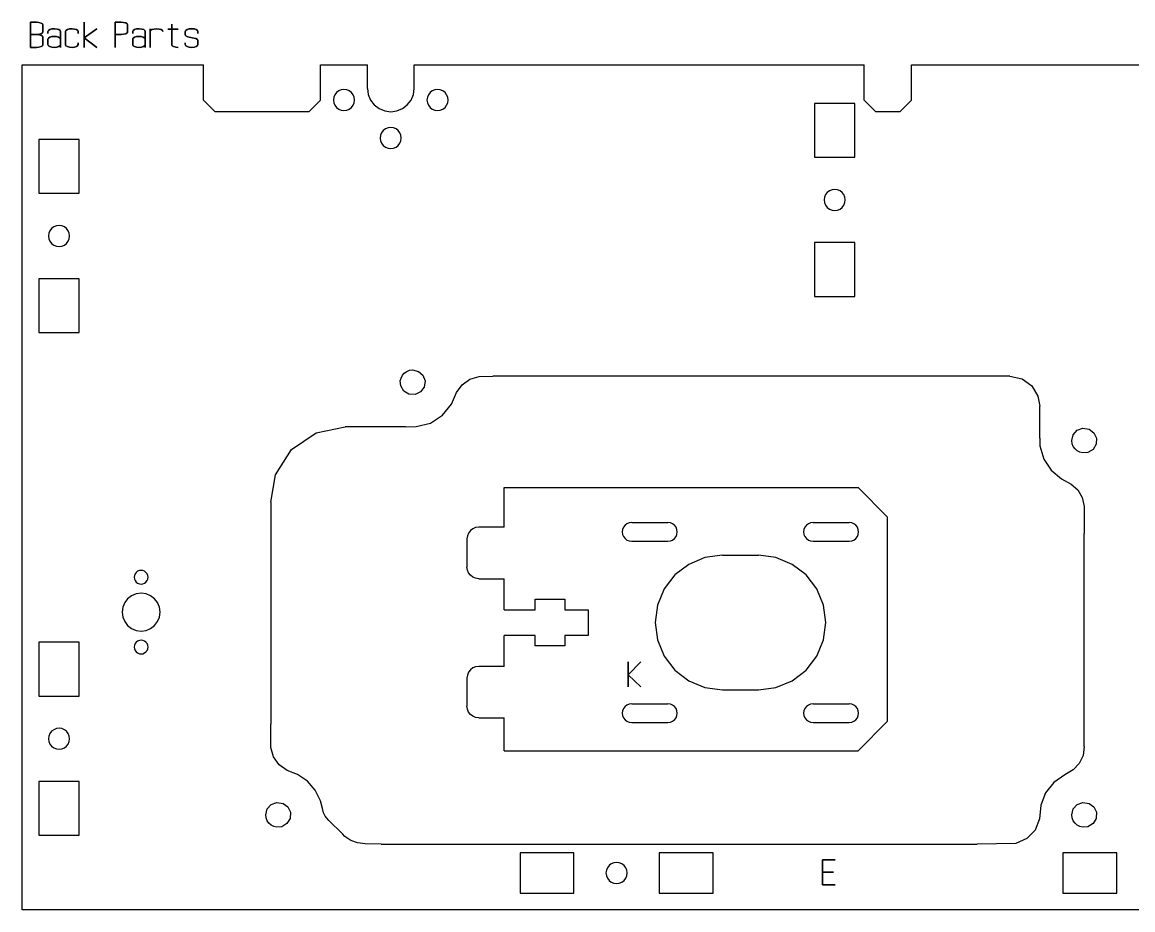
# Model space of a CAD drawing. Header units: inches. Extents: x -565 to 565, y -405 to 405.
# Drawn here: x -254.9 to -65.1, y -222.8 to -71 of the extents above; entities that cross this region are included whole.
import ezdxf

# ---------------------------------------------------------------- set-up
doc = ezdxf.new("R2010")
doc.units = ezdxf.units.IN
doc.header["$MEASUREMENT"] = 0
doc.layers.add('Engraver', color=1, linetype='Continuous')

msp = doc.modelspace()

# ---------------------------------------------------------------- linework, layer by layer
for p, q in [((-254.94, -222.77), (-254.94, -78.27)), ((-254.94, -78.27), (-223.94, -78.27)), ((-223.94, -84.27), (-223.94, -78.27)), ((-203.94, -78.27), (-195.94, -78.27)), ((-203.94, -84.27), (-203.94, -78.27)), ((-195.94, -82.27), (-195.94, -78.27)), ((-187.94, -78.27), (-111.04, -78.27)), ((-187.94, -82.27), (-187.94, -78.27)), ((-111.04, -84.27), (-111.04, -78.27)), ((-102.94, -84.27), (-102.94, -78.27)), ((-102.94, -78.27), (-25.94, -78.27)), ((-201.5, -83.37), (-201.68, -83.8)), ((-201.22, -83), (-201.5, -83.37)), ((-200.84, -82.71), (-201.22, -83)), ((-200.41, -82.53), (-200.84, -82.71)), ((-199.94, -82.47), (-200.41, -82.53)), ((-199.48, -82.53), (-199.94, -82.47)), ((-199.04, -82.71), (-199.48, -82.53)), ((-198.67, -83), (-199.04, -82.71)), ((-198.39, -83.37), (-198.67, -83)), ((-198.21, -83.8), (-198.39, -83.37)), ((-195.94, -82.27), (-195.81, -83.3)), ((-195.81, -83.3), (-195.41, -84.27)), ((-188.48, -84.27), (-188.08, -83.3)), ((-188.08, -83.3), (-187.94, -82.27)), ((-185.5, -83.37), (-185.68, -83.8)), ((-185.22, -83), (-185.5, -83.37)), ((-184.85, -82.71), (-185.22, -83)), ((-184.41, -82.53), (-184.85, -82.71)), ((-183.95, -82.47), (-184.41, -82.53)), ((-183.48, -82.53), (-183.95, -82.47)), ((-183.05, -82.71), (-183.48, -82.53)), ((-182.67, -83), (-183.05, -82.71)), ((-182.39, -83.37), (-182.67, -83)), ((-182.21, -83.8), (-182.39, -83.37)), ((-223.94, -84.27), (-221.94, -86.27)), ((-203.94, -84.27), (-205.94, -86.27)), ((-201.68, -83.8), (-201.74, -84.27)), ((-201.74, -84.27), (-201.68, -84.73)), ((-201.68, -84.73), (-201.5, -85.17)), ((-201.5, -85.17), (-201.22, -85.54)), ((-198.67, -85.54), (-198.39, -85.17)), ((-198.39, -85.17), (-198.21, -84.73)), ((-198.14, -84.27), (-198.21, -83.8)), ((-198.21, -84.73), (-198.14, -84.27)), ((-195.41, -84.27), (-194.77, -85.1)), ((-194.77, -85.1), (-193.94, -85.73)), ((-189.94, -85.73), (-189.12, -85.1)), ((-189.12, -85.1), (-188.48, -84.27)), ((-185.68, -83.8), (-185.75, -84.27)), ((-185.75, -84.27), (-185.68, -84.73)), ((-185.68, -84.73), (-185.5, -85.17)), ((-185.5, -85.17), (-185.22, -85.54)), ((-182.67, -85.54), (-182.39, -85.17)), ((-182.39, -85.17), (-182.21, -84.73)), ((-182.15, -84.27), (-182.21, -83.8)), ((-182.21, -84.73), (-182.15, -84.27)), ((-119.49, -84.85), (-119.49, -94.05)), ((-112.59, -84.85), (-119.49, -84.85)), ((-112.59, -94.05), (-112.59, -84.85)), ((-111.04, -84.27), (-109.04, -86.27)), ((-102.94, -84.27), (-104.94, -86.27)), ((-205.94, -86.27), (-221.94, -86.27)), ((-201.22, -85.54), (-200.84, -85.83)), ((-200.84, -85.83), (-200.41, -86.01)), ((-200.41, -86.01), (-199.94, -86.07)), ((-199.94, -86.07), (-199.48, -86.01)), ((-199.48, -86.01), (-199.04, -85.83)), ((-199.04, -85.83), (-198.67, -85.54)), ((-193.94, -85.73), (-192.98, -86.13)), ((-192.98, -86.13), (-191.94, -86.27)), ((-191.94, -86.27), (-190.91, -86.13)), ((-190.91, -86.13), (-189.94, -85.73)), ((-185.22, -85.54), (-184.85, -85.83)), ((-184.85, -85.83), (-184.41, -86.01)), ((-184.41, -86.01), (-183.95, -86.07)), ((-183.95, -86.07), (-183.48, -86.01)), ((-183.48, -86.01), (-183.05, -85.83)), ((-183.05, -85.83), (-182.67, -85.54)), ((-104.94, -86.27), (-109.04, -86.27)), ((-192.84, -89.21), (-193.22, -89.5)), ((-192.41, -89.03), (-192.84, -89.21)), ((-191.94, -88.97), (-192.41, -89.03)), ((-191.48, -89.03), (-191.94, -88.97)), ((-191.04, -89.21), (-191.48, -89.03)), ((-190.67, -89.5), (-191.04, -89.21)), ((-252.09, -91.02), (-252.09, -100.22)), ((-245.19, -91.02), (-252.09, -91.02)), ((-245.19, -100.22), (-245.19, -91.02)), ((-193.68, -90.3), (-193.74, -90.77)), ((-193.74, -90.77), (-193.68, -91.23)), ((-193.5, -89.87), (-193.68, -90.3)), ((-193.22, -89.5), (-193.5, -89.87)), ((-190.39, -89.87), (-190.67, -89.5)), ((-190.21, -90.3), (-190.39, -89.87)), ((-190.14, -90.77), (-190.21, -90.3)), ((-190.21, -91.23), (-190.14, -90.77)), ((-193.68, -91.23), (-193.5, -91.67)), ((-193.5, -91.67), (-193.22, -92.04)), ((-193.22, -92.04), (-192.84, -92.33)), ((-192.84, -92.33), (-192.41, -92.51)), ((-192.41, -92.51), (-191.94, -92.57)), ((-191.94, -92.57), (-191.48, -92.51)), ((-191.48, -92.51), (-191.04, -92.33)), ((-191.04, -92.33), (-190.67, -92.04)), ((-190.67, -92.04), (-190.39, -91.67)), ((-190.39, -91.67), (-190.21, -91.23)), ((-119.49, -94.05), (-112.59, -94.05)), ((-252.09, -100.22), (-245.19, -100.22)), ((-117.61, -100.45), (-117.79, -100.88)), ((-117.32, -100.07), (-117.61, -100.45)), ((-116.95, -99.79), (-117.32, -100.07)), ((-116.51, -99.61), (-116.95, -99.79)), ((-116.04, -99.55), (-116.51, -99.61)), ((-115.58, -99.61), (-116.04, -99.55)), ((-115.14, -99.79), (-115.58, -99.61)), ((-114.77, -100.07), (-115.14, -99.79)), ((-114.48, -100.45), (-114.77, -100.07)), ((-114.3, -100.88), (-114.48, -100.45)), ((-117.79, -100.88), (-117.85, -101.35)), ((-117.85, -101.35), (-117.79, -101.81)), ((-117.79, -101.81), (-117.61, -102.25)), ((-117.61, -102.25), (-117.32, -102.62)), ((-114.77, -102.62), (-114.48, -102.25)), ((-114.48, -102.25), (-114.3, -101.81)), ((-114.24, -101.35), (-114.3, -100.88)), ((-114.3, -101.81), (-114.24, -101.35)), ((-117.32, -102.62), (-116.95, -102.91)), ((-116.95, -102.91), (-116.51, -103.09)), ((-116.51, -103.09), (-116.04, -103.15)), ((-116.04, -103.15), (-115.58, -103.09)), ((-115.58, -103.09), (-115.14, -102.91)), ((-115.14, -102.91), (-114.77, -102.62)), ((-249.92, -106.24), (-250.21, -106.62)), ((-249.55, -105.96), (-249.92, -106.24)), ((-249.11, -105.78), (-249.55, -105.96)), ((-248.64, -105.72), (-249.11, -105.78)), ((-248.18, -105.78), (-248.64, -105.72)), ((-247.74, -105.96), (-248.18, -105.78)), ((-247.37, -106.24), (-247.74, -105.96)), ((-247.08, -106.62), (-247.37, -106.24)), ((-250.39, -107.05), (-250.45, -107.52)), ((-250.45, -107.52), (-250.39, -107.98)), ((-250.21, -106.62), (-250.39, -107.05)), ((-250.39, -107.98), (-250.21, -108.42)), ((-246.9, -107.05), (-247.08, -106.62)), ((-247.08, -108.42), (-246.9, -107.98)), ((-246.84, -107.52), (-246.9, -107.05)), ((-246.9, -107.98), (-246.84, -107.52)), ((-250.21, -108.42), (-249.92, -108.79)), ((-249.92, -108.79), (-249.55, -109.08)), ((-249.55, -109.08), (-249.11, -109.26)), ((-249.11, -109.26), (-248.64, -109.32)), ((-248.64, -109.32), (-248.18, -109.26)), ((-248.18, -109.26), (-247.74, -109.08)), ((-247.74, -109.08), (-247.37, -108.79)), ((-247.37, -108.79), (-247.08, -108.42)), ((-119.49, -108.65), (-119.49, -117.85)), ((-112.59, -108.65), (-119.49, -108.65)), ((-112.59, -117.85), (-112.59, -108.65)), ((-252.09, -114.82), (-252.09, -124.02)), ((-245.19, -114.82), (-252.09, -114.82)), ((-245.19, -124.02), (-245.19, -114.82)), ((-119.49, -117.85), (-112.59, -117.85)), ((-252.09, -124.02), (-245.19, -124.02)), ((-189.96, -131.35), (-189.63, -130.96)), ((-189.63, -130.96), (-189.21, -130.67)), ((-189.21, -130.67), (-188.73, -130.48)), ((-188.73, -130.48), (-188.2, -130.41)), ((-188.2, -130.41), (-187.19, -130.67)), ((-187.19, -130.67), (-186.44, -131.35)), ((-190.31, -132.32), (-190.19, -131.81)), ((-190.23, -133.17), (-190.31, -132.32)), ((-190.19, -131.81), (-189.96, -131.35)), ((-186.44, -131.35), (-186.08, -132.32)), ((-186.08, -132.32), (-186.24, -133.36)), ((-179.73, -132.95), (-178.41, -132.02)), ((-178.41, -132.02), (-176.82, -131.56)), ((-176.82, -131.56), (-174.48, -131.52)), ((-86.09, -131.52), (-174.48, -131.52)), ((-86.09, -131.52), (-84.03, -131.96)), ((-84.03, -131.96), (-82.37, -133.15)), ((-189.7, -134.04), (-190.23, -133.17)), ((-188.83, -134.57), (-189.7, -134.04)), ((-187.77, -134.62), (-188.83, -134.57)), ((-186.85, -134.18), (-187.77, -134.62)), ((-186.24, -133.36), (-186.85, -134.18)), ((-181.56, -136.26), (-180.7, -134.29)), ((-180.7, -134.29), (-179.73, -132.95)), ((-82.37, -133.15), (-81.3, -134.9)), ((-183.08, -138.17), (-181.56, -136.26)), ((-81.3, -134.9), (-81.01, -136.64)), ((-81.01, -142.1), (-81.01, -136.64)), ((-185.14, -139.51), (-183.08, -138.17)), ((-204.7, -141.16), (-199.76, -140.16)), ((-189.4, -140.16), (-199.76, -140.16)), ((-189.4, -140.16), (-187.58, -140.13)), ((-187.58, -140.13), (-185.14, -139.51)), ((-74.58, -140.76), (-73.61, -140.4)), ((-73.61, -140.4), (-72.56, -140.56)), ((-208.91, -144.06), (-204.7, -141.16)), ((-81.01, -142.1), (-80.96, -143.44)), ((-75.52, -142.52), (-75.26, -141.51)), ((-75.26, -141.51), (-74.58, -140.76)), ((-72.56, -140.56), (-71.75, -141.17)), ((-71.75, -141.17), (-71.31, -142.09)), ((-71.31, -142.09), (-71.36, -143.15)), ((-211.65, -148.38), (-208.91, -144.06)), ((-80.96, -143.44), (-80.32, -145.68)), ((-75.45, -143.05), (-75.52, -142.52)), ((-75.26, -143.53), (-75.45, -143.05)), ((-74.96, -143.95), (-75.26, -143.53)), ((-74.58, -144.28), (-74.96, -143.95)), ((-74.12, -144.51), (-74.58, -144.28)), ((-71.89, -144.02), (-72.76, -144.55)), ((-71.36, -143.15), (-71.89, -144.02)), ((-80.32, -145.68), (-79.06, -147.59)), ((-73.61, -144.63), (-74.12, -144.51)), ((-72.76, -144.55), (-73.61, -144.63)), ((-79.06, -147.59), (-77.31, -149.05)), ((-212.46, -153.03), (-211.65, -148.38)), ((-77.31, -149.05), (-75.63, -149.94)), ((-75.63, -149.94), (-74.5, -150.96)), ((-172.56, -150.56), (-112.06, -150.56)), ((-172.56, -157.34), (-172.56, -150.56)), ((-107.06, -155.56), (-112.06, -150.56)), ((-74.5, -150.96), (-73.74, -152.26)), ((-212.46, -153.03), (-212.46, -191.03)), ((-73.74, -152.26), (-73.4, -153.77)), ((-73.4, -153.77), (-73.39, -158.39)), ((-107.06, -155.56), (-107.06, -190.56)), ((-177.43, -157.4), (-177.91, -157.6)), ((-176.91, -157.34), (-177.43, -157.4)), ((-172.56, -157.34), (-176.91, -157.34)), ((-152.15, -157.34), (-152.31, -157.72)), ((-151.89, -157), (-152.15, -157.34)), ((-151.56, -156.75), (-151.89, -157)), ((-151.18, -156.59), (-151.56, -156.75)), ((-150.76, -156.54), (-151.18, -156.59)), ((-150.76, -156.54), (-144.56, -156.54)), ((-144.15, -156.59), (-144.56, -156.54)), ((-143.76, -156.75), (-144.15, -156.59)), ((-143.43, -157), (-143.76, -156.75)), ((-143.18, -157.34), (-143.43, -157)), ((-143.02, -157.72), (-143.18, -157.34)), ((-121.15, -157.34), (-121.31, -157.72)), ((-120.89, -157), (-121.15, -157.34)), ((-120.56, -156.75), (-120.89, -157)), ((-120.18, -156.59), (-120.56, -156.75)), ((-119.76, -156.54), (-120.18, -156.59)), ((-119.76, -156.54), (-113.56, -156.54)), ((-113.15, -156.59), (-113.56, -156.54)), ((-112.76, -156.75), (-113.15, -156.59)), ((-112.43, -157), (-112.76, -156.75)), ((-112.18, -157.34), (-112.43, -157)), ((-112.02, -157.72), (-112.18, -157.34)), ((-178.84, -158.82), (-178.91, -159.34)), ((-178.91, -159.34), (-178.91, -164.14)), ((-178.65, -158.34), (-178.84, -158.82)), ((-178.33, -157.92), (-178.65, -158.34)), ((-177.91, -157.6), (-178.33, -157.92)), ((-152.31, -157.72), (-152.36, -158.14)), ((-152.36, -158.14), (-152.31, -158.55)), ((-152.31, -158.55), (-152.15, -158.94)), ((-152.15, -158.94), (-151.89, -159.27)), ((-151.89, -159.27), (-151.56, -159.52)), ((-143.76, -159.52), (-143.43, -159.27)), ((-143.43, -159.27), (-143.18, -158.94)), ((-143.18, -158.94), (-143.02, -158.55)), ((-142.96, -158.14), (-143.02, -157.72)), ((-143.02, -158.55), (-142.96, -158.14)), ((-121.31, -157.72), (-121.36, -158.14)), ((-121.36, -158.14), (-121.31, -158.55)), ((-121.31, -158.55), (-121.15, -158.94)), ((-121.15, -158.94), (-120.89, -159.27)), ((-120.89, -159.27), (-120.56, -159.52)), ((-112.76, -159.52), (-112.43, -159.27)), ((-112.43, -159.27), (-112.18, -158.94)), ((-112.18, -158.94), (-112.02, -158.55)), ((-111.96, -158.14), (-112.02, -157.72)), ((-112.02, -158.55), (-111.96, -158.14)), ((-73.39, -194.86), (-73.39, -158.39)), ((-151.56, -159.52), (-151.18, -159.68)), ((-151.18, -159.68), (-150.76, -159.74)), ((-150.76, -159.74), (-144.56, -159.74)), ((-144.56, -159.74), (-144.15, -159.68)), ((-144.15, -159.68), (-143.76, -159.52)), ((-120.56, -159.52), (-120.18, -159.68)), ((-120.18, -159.68), (-119.76, -159.74)), ((-119.76, -159.74), (-113.56, -159.74)), ((-113.56, -159.74), (-113.15, -159.68)), ((-113.15, -159.68), (-112.76, -159.52)), ((-138.24, -162.53), (-141.01, -163.68)), ((-135.26, -162.14), (-138.24, -162.53)), ((-135.26, -162.14), (-129.06, -162.14)), ((-126.09, -162.53), (-129.06, -162.14)), ((-123.31, -163.68), (-126.09, -162.53)), ((-235.45, -165.06), (-235.64, -165.3)), ((-235.21, -164.87), (-235.45, -165.06)), ((-234.92, -164.75), (-235.21, -164.87)), ((-234.62, -164.71), (-234.92, -164.75)), ((-234.31, -164.75), (-234.62, -164.71)), ((-234.03, -164.87), (-234.31, -164.75)), ((-233.79, -165.06), (-234.03, -164.87)), ((-233.6, -165.3), (-233.79, -165.06)), ((-178.84, -164.65), (-178.91, -164.14)), ((-178.65, -165.14), (-178.84, -164.65)), ((-178.33, -165.55), (-178.65, -165.14)), ((-141.01, -163.68), (-143.39, -165.5)), ((-120.93, -165.5), (-123.31, -163.68)), ((-235.75, -165.58), (-235.79, -165.89)), ((-235.79, -165.89), (-235.75, -166.19)), ((-235.64, -165.3), (-235.75, -165.58)), ((-235.75, -166.19), (-235.64, -166.47)), ((-235.64, -166.47), (-235.45, -166.72)), ((-235.45, -166.72), (-235.21, -166.9)), ((-235.21, -166.9), (-234.92, -167.02)), ((-234.92, -167.02), (-234.62, -167.06)), ((-234.62, -167.06), (-234.31, -167.02)), ((-234.31, -167.02), (-234.03, -166.9)), ((-234.03, -166.9), (-233.79, -166.72)), ((-233.79, -166.72), (-233.6, -166.47)), ((-233.48, -165.58), (-233.6, -165.3)), ((-233.6, -166.47), (-233.48, -166.19)), ((-233.44, -165.89), (-233.48, -165.58)), ((-233.48, -166.19), (-233.44, -165.89)), ((-177.91, -165.87), (-178.33, -165.55)), ((-177.43, -166.07), (-177.91, -165.87)), ((-176.91, -166.14), (-177.43, -166.07)), ((-176.91, -166.14), (-172.56, -166.14)), ((-172.56, -171.44), (-172.56, -166.14)), ((-143.39, -165.5), (-145.22, -167.89)), ((-119.1, -167.89), (-120.93, -165.5)), ((-235.46, -168.72), (-236.24, -169.04)), ((-234.62, -168.61), (-235.46, -168.72)), ((-233.78, -168.72), (-234.62, -168.61)), ((-232.99, -169.04), (-233.78, -168.72)), ((-145.22, -167.89), (-146.37, -170.66)), ((-117.95, -170.66), (-119.1, -167.89)), ((-237.43, -170.23), (-237.76, -171.01)), ((-236.92, -169.56), (-237.43, -170.23)), ((-236.24, -169.04), (-236.92, -169.56)), ((-232.32, -169.56), (-232.99, -169.04)), ((-231.8, -170.23), (-232.32, -169.56)), ((-231.48, -171.01), (-231.8, -170.23)), ((-167.26, -169.64), (-162.16, -169.64)), ((-167.26, -171.44), (-167.26, -169.64)), ((-162.16, -169.64), (-162.16, -171.44)), ((-146.37, -170.66), (-146.76, -173.64)), ((-117.56, -173.64), (-117.95, -170.66)), ((-237.76, -171.01), (-237.87, -171.86)), ((-237.87, -171.86), (-237.76, -172.7)), ((-237.76, -172.7), (-237.43, -173.48)), ((-231.8, -173.48), (-231.48, -172.7)), ((-231.37, -171.86), (-231.48, -171.01)), ((-231.48, -172.7), (-231.37, -171.86)), ((-172.56, -171.44), (-167.26, -171.44)), ((-162.16, -171.44), (-158.21, -171.44)), ((-158.21, -171.44), (-158.21, -175.84)), ((-237.43, -173.48), (-236.92, -174.15)), ((-236.92, -174.15), (-236.24, -174.67)), ((-232.99, -174.67), (-232.32, -174.15)), ((-232.32, -174.15), (-231.8, -173.48)), ((-146.76, -173.64), (-146.37, -176.61)), ((-117.95, -176.61), (-117.56, -173.64)), ((-236.24, -174.67), (-235.46, -174.99)), ((-235.46, -174.99), (-234.62, -175.11)), ((-234.62, -175.11), (-233.78, -174.99)), ((-233.78, -174.99), (-232.99, -174.67)), ((-167.26, -175.84), (-172.56, -175.84)), ((-172.56, -181.14), (-172.56, -175.84)), ((-167.26, -177.64), (-167.26, -175.84)), ((-158.21, -175.84), (-162.16, -175.84)), ((-162.16, -175.84), (-162.16, -177.64)), ((-252.09, -177.02), (-252.09, -186.22)), ((-245.19, -177.02), (-252.09, -177.02)), ((-245.19, -186.22), (-245.19, -177.02)), ((-235.75, -177.52), (-235.79, -177.82)), ((-235.79, -177.82), (-235.75, -178.13)), ((-235.64, -177.24), (-235.75, -177.52)), ((-235.75, -178.13), (-235.64, -178.41)), ((-235.45, -176.99), (-235.64, -177.24)), ((-235.64, -178.41), (-235.45, -178.65)), ((-235.21, -176.81), (-235.45, -176.99)), ((-234.92, -176.69), (-235.21, -176.81)), ((-234.62, -176.65), (-234.92, -176.69)), ((-234.31, -176.69), (-234.62, -176.65)), ((-234.03, -176.81), (-234.31, -176.69)), ((-233.79, -176.99), (-234.03, -176.81)), ((-233.6, -177.24), (-233.79, -176.99)), ((-233.79, -178.65), (-233.6, -178.41)), ((-233.48, -177.52), (-233.6, -177.24)), ((-233.6, -178.41), (-233.48, -178.13)), ((-233.44, -177.82), (-233.48, -177.52)), ((-233.48, -178.13), (-233.44, -177.82)), ((-162.16, -177.64), (-167.26, -177.64)), ((-146.37, -176.61), (-145.22, -179.39)), ((-119.1, -179.39), (-117.95, -176.61)), ((-235.45, -178.65), (-235.21, -178.84)), ((-235.21, -178.84), (-234.92, -178.96)), ((-234.92, -178.96), (-234.62, -179)), ((-234.62, -179), (-234.31, -178.96)), ((-234.31, -178.96), (-234.03, -178.84)), ((-234.03, -178.84), (-233.79, -178.65)), ((-145.22, -179.39), (-143.39, -181.77)), ((-120.93, -181.77), (-119.1, -179.39)), ((-178.65, -182.14), (-178.84, -182.62)), ((-178.33, -181.72), (-178.65, -182.14)), ((-177.91, -181.4), (-178.33, -181.72)), ((-177.43, -181.2), (-177.91, -181.4)), ((-176.91, -181.14), (-177.43, -181.2)), ((-172.56, -181.14), (-176.91, -181.14)), ((-143.39, -181.77), (-141.01, -183.59)), ((-123.31, -183.59), (-120.93, -181.77)), ((-178.84, -182.62), (-178.91, -183.14)), ((-178.91, -183.14), (-178.91, -187.94)), ((-141.01, -183.59), (-138.24, -184.74)), ((-126.09, -184.74), (-123.31, -183.59)), ((-138.24, -184.74), (-135.26, -185.14)), ((-135.26, -185.14), (-129.06, -185.14)), ((-129.06, -185.14), (-126.09, -184.74)), ((-252.09, -186.22), (-245.19, -186.22)), ((-178.84, -188.45), (-178.91, -187.94)), ((-151.56, -187.75), (-151.89, -188)), ((-151.18, -187.59), (-151.56, -187.75)), ((-150.76, -187.54), (-151.18, -187.59)), ((-150.76, -187.54), (-144.56, -187.54)), ((-144.15, -187.59), (-144.56, -187.54)), ((-143.76, -187.75), (-144.15, -187.59)), ((-143.43, -188), (-143.76, -187.75)), ((-120.56, -187.75), (-120.89, -188)), ((-120.18, -187.59), (-120.56, -187.75)), ((-119.76, -187.54), (-120.18, -187.59)), ((-119.76, -187.54), (-113.56, -187.54)), ((-113.15, -187.59), (-113.56, -187.54)), ((-112.76, -187.75), (-113.15, -187.59)), ((-112.43, -188), (-112.76, -187.75)), ((-178.65, -188.94), (-178.84, -188.45)), ((-178.33, -189.35), (-178.65, -188.94)), ((-177.91, -189.67), (-178.33, -189.35)), ((-177.43, -189.87), (-177.91, -189.67)), ((-152.31, -188.72), (-152.36, -189.14)), ((-152.36, -189.14), (-152.31, -189.55)), ((-152.15, -188.34), (-152.31, -188.72)), ((-152.31, -189.55), (-152.15, -189.94)), ((-151.89, -188), (-152.15, -188.34)), ((-143.18, -188.34), (-143.43, -188)), ((-143.02, -188.72), (-143.18, -188.34)), ((-143.18, -189.94), (-143.02, -189.55)), ((-142.96, -189.14), (-143.02, -188.72)), ((-143.02, -189.55), (-142.96, -189.14)), ((-121.31, -188.72), (-121.36, -189.14)), ((-121.36, -189.14), (-121.31, -189.55)), ((-121.15, -188.34), (-121.31, -188.72)), ((-121.31, -189.55), (-121.15, -189.94)), ((-120.89, -188), (-121.15, -188.34)), ((-112.18, -188.34), (-112.43, -188)), ((-112.02, -188.72), (-112.18, -188.34)), ((-112.18, -189.94), (-112.02, -189.55)), ((-111.96, -189.14), (-112.02, -188.72)), ((-112.02, -189.55), (-111.96, -189.14)), ((-248.64, -191.72), (-249.11, -191.78)), ((-248.18, -191.78), (-248.64, -191.72)), ((-212.43, -194.99), (-212.46, -191.03)), ((-176.91, -189.94), (-177.43, -189.87)), ((-176.91, -189.94), (-172.56, -189.94)), ((-172.56, -195.56), (-172.56, -189.94)), ((-152.15, -189.94), (-151.89, -190.27)), ((-151.89, -190.27), (-151.56, -190.52)), ((-151.56, -190.52), (-151.18, -190.68)), ((-151.18, -190.68), (-150.76, -190.74)), ((-150.76, -190.74), (-144.56, -190.74)), ((-144.56, -190.74), (-144.15, -190.68)), ((-144.15, -190.68), (-143.76, -190.52)), ((-143.76, -190.52), (-143.43, -190.27)), ((-143.43, -190.27), (-143.18, -189.94)), ((-121.15, -189.94), (-120.89, -190.27)), ((-120.89, -190.27), (-120.56, -190.52)), ((-120.56, -190.52), (-120.18, -190.68)), ((-120.18, -190.68), (-119.76, -190.74)), ((-119.76, -190.74), (-113.56, -190.74)), ((-113.56, -190.74), (-113.15, -190.68)), ((-113.15, -190.68), (-112.76, -190.52)), ((-112.76, -190.52), (-112.43, -190.27)), ((-112.43, -190.27), (-112.18, -189.94)), ((-112.06, -195.56), (-107.06, -190.56)), ((-250.39, -193.05), (-250.45, -193.52)), ((-250.45, -193.52), (-250.39, -193.98)), ((-250.21, -192.62), (-250.39, -193.05)), ((-249.92, -192.24), (-250.21, -192.62)), ((-249.55, -191.96), (-249.92, -192.24)), ((-249.11, -191.78), (-249.55, -191.96)), ((-247.74, -191.96), (-248.18, -191.78)), ((-247.37, -192.24), (-247.74, -191.96)), ((-247.08, -192.62), (-247.37, -192.24)), ((-246.9, -193.05), (-247.08, -192.62)), ((-246.84, -193.52), (-246.9, -193.05)), ((-246.9, -193.98), (-246.84, -193.52)), ((-250.39, -193.98), (-250.21, -194.42)), ((-250.21, -194.42), (-249.92, -194.79)), ((-249.92, -194.79), (-249.55, -195.08)), ((-249.55, -195.08), (-249.11, -195.26)), ((-249.11, -195.26), (-248.64, -195.32)), ((-248.64, -195.32), (-248.18, -195.26)), ((-248.18, -195.26), (-247.74, -195.08)), ((-247.74, -195.08), (-247.37, -194.79)), ((-247.37, -194.79), (-247.08, -194.42)), ((-247.08, -194.42), (-246.9, -193.98)), ((-211.98, -196.61), (-212.43, -194.99)), ((-73.39, -194.86), (-73.6, -196.36)), ((-211.04, -197.96), (-211.98, -196.61)), ((-172.56, -195.56), (-112.06, -195.56)), ((-73.6, -196.36), (-74.24, -197.73)), ((-209.68, -198.94), (-211.04, -197.96)), ((-207.91, -199.65), (-209.68, -198.94)), ((-75.27, -198.84), (-76.73, -199.67)), ((-74.24, -197.73), (-75.27, -198.84)), ((-245.19, -200.82), (-252.09, -200.82)), ((-252.09, -200.82), (-252.09, -210.02)), ((-245.19, -210.02), (-245.19, -200.82)), ((-206.2, -200.77), (-207.91, -199.65)), ((-204.86, -202.29), (-206.2, -200.77)), ((-78.6, -200.97), (-80, -202.74)), ((-76.73, -199.67), (-78.6, -200.97)), ((-203.96, -204.13), (-204.86, -202.29)), ((-80, -202.74), (-80.83, -204.89)), ((-213.06, -205.51), (-212.38, -204.76)), ((-212.38, -204.76), (-211.41, -204.4)), ((-211.41, -204.4), (-210.36, -204.56)), ((-210.36, -204.56), (-209.55, -205.17)), ((-203.62, -205.45), (-203.96, -204.13)), ((-80.83, -204.89), (-81.07, -207.19)), ((-75.26, -205.51), (-74.58, -204.76)), ((-74.58, -204.76), (-73.61, -204.4)), ((-73.61, -204.4), (-72.56, -204.56)), ((-72.56, -204.56), (-71.75, -205.17)), ((-213.32, -206.52), (-213.06, -205.51)), ((-213.25, -207.05), (-213.32, -206.52)), ((-209.55, -205.17), (-209.11, -206.09)), ((-209.11, -206.09), (-209.16, -207.15)), ((-203.45, -206.18), (-203.62, -205.45)), ((-203.16, -206.78), (-203.45, -206.18)), ((-202.52, -207.52), (-203.16, -206.78)), ((-75.52, -206.52), (-75.26, -205.51)), ((-75.45, -207.05), (-75.52, -206.52)), ((-71.75, -205.17), (-71.31, -206.09)), ((-71.31, -206.09), (-71.36, -207.15)), ((-213.06, -207.53), (-213.25, -207.05)), ((-212.76, -207.95), (-213.06, -207.53)), ((-212.38, -208.28), (-212.76, -207.95)), ((-211.92, -208.51), (-212.38, -208.28)), ((-211.41, -208.63), (-211.92, -208.51)), ((-210.56, -208.55), (-211.41, -208.63)), ((-209.69, -208.02), (-210.56, -208.55)), ((-209.16, -207.15), (-209.69, -208.02)), ((-202.52, -207.52), (-200.22, -209.8)), ((-81.07, -207.19), (-81.78, -209.13)), ((-75.26, -207.53), (-75.45, -207.05)), ((-74.96, -207.95), (-75.26, -207.53)), ((-74.58, -208.28), (-74.96, -207.95)), ((-74.12, -208.51), (-74.58, -208.28)), ((-73.61, -208.63), (-74.12, -208.51)), ((-72.76, -208.55), (-73.61, -208.63)), ((-71.89, -208.02), (-72.76, -208.55)), ((-71.36, -207.15), (-71.89, -208.02)), ((-252.09, -210.02), (-245.19, -210.02)), ((-199.77, -210.24), (-200.22, -209.8)), ((-198.78, -210.92), (-199.77, -210.24)), ((-83.18, -210.6), (-85.07, -211.42)), ((-81.78, -209.13), (-83.18, -210.6)), ((-197.62, -211.31), (-198.78, -210.92)), ((-196.32, -211.49), (-197.62, -211.31)), ((-193.57, -211.52), (-196.32, -211.49)), ((-193.57, -211.52), (-91.72, -211.52)), ((-85.07, -211.42), (-91.72, -211.52)), ((-169.84, -213.02), (-169.84, -219.92)), ((-160.64, -213.02), (-169.84, -213.02)), ((-160.64, -219.92), (-160.64, -213.02)), ((-146.04, -213.02), (-146.04, -219.92)), ((-136.84, -213.02), (-146.04, -213.02)), ((-136.84, -219.92), (-136.84, -213.02)), ((-77.04, -213.02), (-77.04, -219.92)), ((-67.84, -213.02), (-77.04, -213.02)), ((-67.84, -219.92), (-67.84, -213.02)), ((-155.09, -216), (-155.15, -216.47)), ((-154.91, -215.57), (-155.09, -216)), ((-154.62, -215.19), (-154.91, -215.57)), ((-154.25, -214.91), (-154.62, -215.19)), ((-153.81, -214.73), (-154.25, -214.91)), ((-153.34, -214.67), (-153.81, -214.73)), ((-152.88, -214.73), (-153.34, -214.67)), ((-152.44, -214.91), (-152.88, -214.73)), ((-152.07, -215.19), (-152.44, -214.91)), ((-151.78, -215.57), (-152.07, -215.19)), ((-151.6, -216), (-151.78, -215.57)), ((-151.54, -216.47), (-151.6, -216)), ((-155.15, -216.47), (-155.09, -216.93)), ((-155.09, -216.93), (-154.91, -217.37)), ((-154.91, -217.37), (-154.62, -217.74)), ((-154.62, -217.74), (-154.25, -218.03)), ((-154.25, -218.03), (-153.81, -218.21)), ((-153.81, -218.21), (-153.34, -218.27)), ((-153.34, -218.27), (-152.88, -218.21)), ((-152.88, -218.21), (-152.44, -218.03)), ((-152.44, -218.03), (-152.07, -217.74)), ((-152.07, -217.74), (-151.78, -217.37)), ((-151.78, -217.37), (-151.6, -216.93)), ((-151.6, -216.93), (-151.54, -216.47)), ((-169.84, -219.92), (-160.64, -219.92)), ((-146.04, -219.92), (-136.84, -219.92)), ((-77.04, -219.92), (-67.84, -219.92)), ((41.06, -222.77), (-254.94, -222.77))]:
    msp.add_line(p, q)
at = {"layer": 'Engraver'}
for p, q in [((-253.54, -70.95), (-253.54, -75.26)), ((-252.53, -70.95), (-253.54, -70.95)), ((-253.54, -73.06), (-253.54, -70.95)), ((-253.54, -70.95), (-252.53, -70.95)), ((-252.1, -70.99), (-252.53, -70.95)), ((-252.53, -70.95), (-252.1, -70.99)), ((-251.73, -71.1), (-252.1, -70.99)), ((-252.1, -70.99), (-251.73, -71.1)), ((-251.48, -71.25), (-251.73, -71.1)), ((-251.73, -71.1), (-251.48, -71.25)), ((-251.42, -71.34), (-251.48, -71.25)), ((-251.48, -71.25), (-251.42, -71.34)), ((-251.4, -71.43), (-251.42, -71.34)), ((-251.42, -71.34), (-251.4, -71.43)), ((-251.4, -72.6), (-251.4, -71.43)), ((-251.4, -71.43), (-251.4, -72.6)), ((-249.86, -72.11), (-250.22, -72.22)), ((-250.22, -72.22), (-249.86, -72.11)), ((-249.42, -72.08), (-249.86, -72.11)), ((-249.86, -72.11), (-249.42, -72.08)), ((-248.99, -72.12), (-249.42, -72.08)), ((-249.42, -72.08), (-248.99, -72.12)), ((-248.66, -72.23), (-248.99, -72.12)), ((-248.99, -72.12), (-248.66, -72.23)), ((-247.23, -72.22), (-246.87, -72.11)), ((-246.87, -72.11), (-247.23, -72.22)), ((-246.87, -72.11), (-246.43, -72.08)), ((-246.43, -72.08), (-246.87, -72.11)), ((-246.43, -72.08), (-246, -72.12)), ((-246, -72.12), (-246.43, -72.08)), ((-246, -72.12), (-245.67, -72.23)), ((-245.67, -72.23), (-246, -72.12)), ((-244.35, -75.26), (-244.35, -70.97)), ((-244.35, -70.97), (-244.35, -73.65)), ((-244.35, -73.65), (-242.19, -72.08)), ((-242.19, -72.08), (-244.35, -73.65)), ((-238.04, -70.95), (-239.06, -70.95)), ((-239.06, -70.95), (-239.06, -73.05)), ((-239.06, -75.26), (-239.06, -70.95)), ((-239.06, -70.95), (-238.04, -70.95)), ((-237.61, -70.99), (-238.04, -70.95)), ((-238.04, -70.95), (-237.61, -70.99)), ((-237.24, -71.09), (-237.61, -70.99)), ((-237.61, -70.99), (-237.24, -71.09)), ((-237, -71.25), (-237.24, -71.09)), ((-237.24, -71.09), (-237, -71.25)), ((-236.94, -71.34), (-237, -71.25)), ((-237, -71.25), (-236.94, -71.34)), ((-236.92, -71.43), (-236.94, -71.34)), ((-236.94, -71.34), (-236.92, -71.43)), ((-236.92, -72.6), (-236.92, -71.43)), ((-236.92, -71.43), (-236.92, -72.6)), ((-235.38, -72.11), (-235.74, -72.22)), ((-235.74, -72.22), (-235.38, -72.11)), ((-234.94, -72.08), (-235.38, -72.11)), ((-235.38, -72.11), (-234.94, -72.08)), ((-234.51, -72.12), (-234.94, -72.08)), ((-234.94, -72.08), (-234.51, -72.12)), ((-234.18, -72.23), (-234.51, -72.12)), ((-234.51, -72.12), (-234.18, -72.23)), ((-233.06, -72.56), (-233.06, -72.08)), ((-233.06, -72.08), (-233.06, -72.56)), ((-232.76, -72.23), (-232.4, -72.12)), ((-232.4, -72.12), (-232.76, -72.23)), ((-232.4, -72.12), (-231.94, -72.08)), ((-231.94, -72.08), (-232.4, -72.12)), ((-231.94, -72.08), (-231.51, -72.12)), ((-231.51, -72.12), (-231.94, -72.08)), ((-231.51, -72.12), (-231.18, -72.23)), ((-231.18, -72.23), (-231.51, -72.12)), ((-229.39, -72.14), (-230.07, -72.14)), ((-230.07, -72.14), (-229.39, -72.14)), ((-229.39, -72.14), (-229.39, -71.28)), ((-229.39, -71.28), (-229.39, -72.14)), ((-229.39, -74.78), (-229.39, -72.14)), ((-229.39, -72.14), (-228.28, -72.14)), ((-228.28, -72.14), (-229.39, -72.14)), ((-229.39, -72.14), (-229.39, -74.78)), ((-226.75, -72.21), (-226.39, -72.11)), ((-226.39, -72.11), (-226.75, -72.21)), ((-226.39, -72.11), (-225.95, -72.07)), ((-225.95, -72.07), (-226.39, -72.11)), ((-225.95, -72.07), (-225.52, -72.11)), ((-225.52, -72.11), (-225.95, -72.07)), ((-225.52, -72.11), (-225.19, -72.22)), ((-225.19, -72.22), (-225.52, -72.11)), ((-253.54, -75.26), (-253.54, -73.06)), ((-253.54, -73.06), (-252.53, -73.06)), ((-252.53, -73.06), (-253.54, -73.06)), ((-252.53, -73.06), (-251.97, -73)), ((-251.97, -73), (-252.53, -73.06)), ((-252.53, -73.06), (-251.97, -73.13)), ((-251.97, -73.13), (-252.53, -73.06)), ((-251.97, -73), (-251.63, -72.9)), ((-251.63, -72.9), (-251.97, -73)), ((-251.97, -73.13), (-251.63, -73.24)), ((-251.63, -73.24), (-251.97, -73.13)), ((-251.63, -72.9), (-251.46, -72.76)), ((-251.46, -72.76), (-251.63, -72.9)), ((-251.63, -73.24), (-251.46, -73.37)), ((-251.46, -73.37), (-251.63, -73.24)), ((-251.46, -72.76), (-251.4, -72.6)), ((-251.4, -72.6), (-251.46, -72.76)), ((-251.46, -73.37), (-251.4, -73.53)), ((-251.4, -73.53), (-251.46, -73.37)), ((-251.4, -73.53), (-251.4, -74.78)), ((-251.4, -74.78), (-251.4, -73.53)), ((-250.53, -72.46), (-250.55, -72.56)), ((-250.55, -72.56), (-250.53, -72.46)), ((-250.55, -72.56), (-250.55, -72.87)), ((-250.55, -72.87), (-250.55, -72.56)), ((-250.53, -73.77), (-250.55, -73.86)), ((-250.55, -73.86), (-250.53, -73.77)), ((-250.55, -73.86), (-250.55, -74.78)), ((-250.55, -74.78), (-250.55, -73.86)), ((-250.47, -72.37), (-250.53, -72.46)), ((-250.53, -72.46), (-250.47, -72.37)), ((-250.47, -73.68), (-250.53, -73.77)), ((-250.53, -73.77), (-250.47, -73.68)), ((-250.22, -72.22), (-250.47, -72.37)), ((-250.47, -72.37), (-250.22, -72.22)), ((-250.22, -73.52), (-250.47, -73.68)), ((-250.47, -73.68), (-250.22, -73.52)), ((-249.86, -73.42), (-250.22, -73.52)), ((-250.22, -73.52), (-249.86, -73.42)), ((-249.42, -73.38), (-249.86, -73.42)), ((-249.86, -73.42), (-249.42, -73.38)), ((-249.08, -73.42), (-249.42, -73.38)), ((-249.42, -73.38), (-249.08, -73.42)), ((-248.73, -73.53), (-249.08, -73.42)), ((-249.08, -73.42), (-248.73, -73.53)), ((-248.47, -73.69), (-248.73, -73.53)), ((-248.73, -73.53), (-248.47, -73.69)), ((-248.46, -72.39), (-248.66, -72.23)), ((-248.66, -72.23), (-248.46, -72.39)), ((-248.41, -73.78), (-248.47, -73.69)), ((-248.47, -73.69), (-248.41, -73.78)), ((-248.39, -72.56), (-248.46, -72.39)), ((-248.46, -72.39), (-248.39, -72.56)), ((-248.39, -73.86), (-248.41, -73.78)), ((-248.41, -73.78), (-248.39, -73.86)), ((-248.39, -73.86), (-248.39, -72.56)), ((-248.39, -72.56), (-248.39, -75.26)), ((-248.39, -74.78), (-248.39, -73.86)), ((-247.55, -72.56), (-247.53, -72.46)), ((-247.53, -72.46), (-247.55, -72.56)), ((-247.55, -74.78), (-247.55, -72.56)), ((-247.55, -72.56), (-247.55, -74.78)), ((-247.53, -72.46), (-247.47, -72.37)), ((-247.47, -72.37), (-247.53, -72.46)), ((-247.47, -72.37), (-247.23, -72.22)), ((-247.23, -72.22), (-247.47, -72.37)), ((-245.67, -72.23), (-245.46, -72.39)), ((-245.46, -72.39), (-245.67, -72.23)), ((-245.46, -72.39), (-245.39, -72.56)), ((-245.39, -72.56), (-245.46, -72.39)), ((-245.39, -72.56), (-245.39, -72.87)), ((-245.39, -72.87), (-245.39, -72.56)), ((-242.19, -75.26), (-244.35, -73.65)), ((-244.35, -73.65), (-244.35, -75.26)), ((-244.35, -73.65), (-242.19, -75.26)), ((-239.06, -73.05), (-238.04, -73.05)), ((-238.04, -73.05), (-239.06, -73.05)), ((-239.06, -73.05), (-239.06, -75.26)), ((-238.04, -73.05), (-237.61, -73.02)), ((-237.61, -73.02), (-238.04, -73.05)), ((-237.61, -73.02), (-237.24, -72.92)), ((-237.24, -72.92), (-237.61, -73.02)), ((-237.24, -72.92), (-237, -72.78)), ((-237, -72.78), (-237.24, -72.92)), ((-237, -72.78), (-236.94, -72.7)), ((-236.94, -72.7), (-237, -72.78)), ((-236.94, -72.7), (-236.92, -72.6)), ((-236.92, -72.6), (-236.94, -72.7)), ((-236.04, -72.46), (-236.06, -72.56)), ((-236.06, -72.56), (-236.04, -72.46)), ((-236.06, -72.56), (-236.06, -72.87)), ((-236.06, -72.87), (-236.06, -72.56)), ((-236.04, -73.77), (-236.06, -73.86)), ((-236.06, -73.86), (-236.04, -73.77)), ((-236.06, -73.86), (-236.06, -74.78)), ((-236.06, -74.78), (-236.06, -73.86)), ((-235.98, -72.37), (-236.04, -72.46)), ((-236.04, -72.46), (-235.98, -72.37)), ((-235.98, -73.68), (-236.04, -73.77)), ((-236.04, -73.77), (-235.98, -73.68)), ((-235.74, -72.22), (-235.98, -72.37)), ((-235.98, -72.37), (-235.74, -72.22)), ((-235.74, -73.52), (-235.98, -73.68)), ((-235.98, -73.68), (-235.74, -73.52)), ((-235.38, -73.42), (-235.74, -73.52)), ((-235.74, -73.52), (-235.38, -73.42)), ((-234.94, -73.38), (-235.38, -73.42)), ((-235.38, -73.42), (-234.94, -73.38)), ((-234.59, -73.42), (-234.94, -73.38)), ((-234.94, -73.38), (-234.59, -73.42)), ((-234.25, -73.53), (-234.59, -73.42)), ((-234.59, -73.42), (-234.25, -73.53)), ((-233.99, -73.69), (-234.25, -73.53)), ((-234.25, -73.53), (-233.99, -73.69)), ((-233.97, -72.39), (-234.18, -72.23)), ((-234.18, -72.23), (-233.97, -72.39)), ((-233.92, -73.78), (-233.99, -73.69)), ((-233.99, -73.69), (-233.92, -73.78)), ((-233.9, -72.56), (-233.97, -72.39)), ((-233.97, -72.39), (-233.9, -72.56)), ((-233.9, -73.86), (-233.92, -73.78)), ((-233.92, -73.78), (-233.9, -73.86)), ((-233.9, -73.86), (-233.9, -72.56)), ((-233.9, -72.56), (-233.9, -75.26)), ((-233.9, -74.78), (-233.9, -73.86)), ((-233.06, -72.56), (-232.99, -72.38)), ((-232.99, -72.38), (-233.06, -72.56)), ((-233.06, -75.26), (-233.06, -72.56)), ((-233.06, -72.56), (-233.06, -75.26)), ((-232.99, -72.38), (-232.76, -72.23)), ((-232.76, -72.23), (-232.99, -72.38)), ((-231.18, -72.23), (-230.97, -72.39)), ((-230.97, -72.39), (-231.18, -72.23)), ((-230.97, -72.39), (-230.9, -72.56)), ((-230.9, -72.56), (-230.97, -72.39)), ((-227.07, -72.55), (-227.05, -72.45)), ((-227.05, -72.45), (-227.07, -72.55)), ((-227.07, -73.1), (-227.07, -72.55)), ((-227.07, -72.55), (-227.07, -73.1)), ((-227.04, -73.21), (-227.07, -73.1)), ((-227.07, -73.1), (-227.04, -73.21)), ((-227.05, -72.45), (-226.99, -72.37)), ((-226.99, -72.37), (-227.05, -72.45)), ((-226.97, -73.3), (-227.04, -73.21)), ((-227.04, -73.21), (-226.97, -73.3)), ((-226.99, -72.37), (-226.75, -72.21)), ((-226.75, -72.21), (-226.99, -72.37)), ((-226.66, -73.46), (-226.97, -73.3)), ((-226.97, -73.3), (-226.66, -73.46)), ((-225.92, -73.61), (-226.66, -73.46)), ((-226.66, -73.46), (-225.92, -73.61)), ((-225.28, -73.75), (-225.92, -73.61)), ((-225.92, -73.61), (-225.28, -73.75)), ((-225, -73.91), (-225.28, -73.75)), ((-225.28, -73.75), (-225, -73.91)), ((-225.19, -72.22), (-224.98, -72.38)), ((-224.98, -72.38), (-225.19, -72.22)), ((-224.93, -74.01), (-225, -73.91)), ((-225, -73.91), (-224.93, -74.01)), ((-224.98, -72.38), (-224.91, -72.55)), ((-224.91, -72.55), (-224.98, -72.38)), ((-224.91, -74.11), (-224.93, -74.01)), ((-224.93, -74.01), (-224.91, -74.11)), ((-224.91, -72.55), (-224.91, -72.86)), ((-224.91, -72.86), (-224.91, -72.55)), ((-252.53, -75.26), (-253.54, -75.26)), ((-253.54, -75.26), (-252.53, -75.26)), ((-252.09, -75.23), (-252.53, -75.26)), ((-252.53, -75.26), (-252.09, -75.23)), ((-251.73, -75.12), (-252.09, -75.23)), ((-252.09, -75.23), (-251.73, -75.12)), ((-251.48, -74.97), (-251.73, -75.12)), ((-251.73, -75.12), (-251.48, -74.97)), ((-251.42, -74.88), (-251.48, -74.97)), ((-251.48, -74.97), (-251.42, -74.88)), ((-251.4, -74.78), (-251.42, -74.88)), ((-251.42, -74.88), (-251.4, -74.78)), ((-250.55, -74.78), (-250.53, -74.88)), ((-250.53, -74.88), (-250.55, -74.78)), ((-250.53, -74.88), (-250.47, -74.97)), ((-250.47, -74.97), (-250.53, -74.88)), ((-250.47, -74.97), (-250.22, -75.12)), ((-250.22, -75.12), (-250.47, -74.97)), ((-250.22, -75.12), (-249.86, -75.23)), ((-249.86, -75.23), (-250.22, -75.12)), ((-249.86, -75.23), (-249.42, -75.26)), ((-249.42, -75.26), (-249.86, -75.23)), ((-249.42, -75.26), (-249.02, -75.22)), ((-249.02, -75.22), (-249.42, -75.26)), ((-249.02, -75.22), (-248.69, -75.11)), ((-248.69, -75.11), (-249.02, -75.22)), ((-248.69, -75.11), (-248.46, -74.95)), ((-248.46, -74.95), (-248.69, -75.11)), ((-248.46, -74.95), (-248.39, -74.78)), ((-248.39, -74.78), (-248.46, -74.95)), ((-248.39, -75.26), (-248.39, -74.78)), ((-247.53, -74.88), (-247.55, -74.78)), ((-247.55, -74.78), (-247.53, -74.88)), ((-247.47, -74.97), (-247.53, -74.88)), ((-247.53, -74.88), (-247.47, -74.97)), ((-247.23, -75.12), (-247.47, -74.97)), ((-247.47, -74.97), (-247.23, -75.12)), ((-246.87, -75.23), (-247.23, -75.12)), ((-247.23, -75.12), (-246.87, -75.23)), ((-246.43, -75.26), (-246.87, -75.23)), ((-246.87, -75.23), (-246.43, -75.26)), ((-246.01, -75.22), (-246.43, -75.26)), ((-246.43, -75.26), (-246.01, -75.22)), ((-245.68, -75.11), (-246.01, -75.22)), ((-246.01, -75.22), (-245.68, -75.11)), ((-245.46, -74.95), (-245.68, -75.11)), ((-245.68, -75.11), (-245.46, -74.95)), ((-245.46, -74.95), (-245.39, -74.48)), ((-245.39, -74.78), (-245.46, -74.95)), ((-245.39, -74.48), (-245.39, -74.78)), ((-236.06, -74.78), (-236.04, -74.88)), ((-236.04, -74.88), (-236.06, -74.78)), ((-236.04, -74.88), (-235.98, -74.97)), ((-235.98, -74.97), (-236.04, -74.88)), ((-235.98, -74.97), (-235.74, -75.12)), ((-235.74, -75.12), (-235.98, -74.97)), ((-235.74, -75.12), (-235.38, -75.23)), ((-235.38, -75.23), (-235.74, -75.12)), ((-235.38, -75.23), (-234.94, -75.26)), ((-234.94, -75.26), (-235.38, -75.23)), ((-234.94, -75.26), (-234.53, -75.22)), ((-234.53, -75.22), (-234.94, -75.26)), ((-234.53, -75.22), (-234.2, -75.11)), ((-234.2, -75.11), (-234.53, -75.22)), ((-234.2, -75.11), (-233.98, -74.95)), ((-233.98, -74.95), (-234.2, -75.11)), ((-233.98, -74.95), (-233.9, -74.78)), ((-233.9, -74.78), (-233.98, -74.95)), ((-233.9, -75.26), (-233.9, -74.78)), ((-229.37, -74.88), (-229.39, -74.78)), ((-229.39, -74.78), (-229.37, -74.88)), ((-229.31, -74.97), (-229.37, -74.88)), ((-229.37, -74.88), (-229.31, -74.97)), ((-229.06, -75.12), (-229.31, -74.97)), ((-229.31, -74.97), (-229.06, -75.12)), ((-228.7, -75.23), (-229.06, -75.12)), ((-229.06, -75.12), (-228.7, -75.23)), ((-228.27, -75.26), (-228.7, -75.23)), ((-228.7, -75.23), (-228.27, -75.26)), ((-227.07, -74.47), (-227.07, -74.78)), ((-227.07, -74.78), (-227.07, -74.47)), ((-227.07, -74.78), (-227.05, -74.88)), ((-227.05, -74.88), (-227.07, -74.78)), ((-227.05, -74.88), (-226.99, -74.97)), ((-226.99, -74.97), (-227.05, -74.88)), ((-226.99, -74.97), (-226.75, -75.12)), ((-226.75, -75.12), (-226.99, -74.97)), ((-226.75, -75.12), (-226.39, -75.23)), ((-226.39, -75.23), (-226.75, -75.12)), ((-226.39, -75.23), (-225.95, -75.26)), ((-225.95, -75.26), (-226.39, -75.23)), ((-225.95, -75.26), (-225.52, -75.22)), ((-225.52, -75.22), (-225.95, -75.26)), ((-225.52, -75.22), (-225.19, -75.11)), ((-225.19, -75.11), (-225.52, -75.22)), ((-225.19, -75.11), (-224.98, -74.95)), ((-224.98, -74.95), (-225.19, -75.11)), ((-224.98, -74.95), (-224.91, -74.78)), ((-224.91, -74.78), (-224.98, -74.95)), ((-224.91, -74.78), (-224.91, -74.11)), ((-224.91, -74.11), (-224.91, -74.78)), ((-151.35, -184.64), (-151.35, -180.33)), ((-151.35, -180.33), (-151.35, -182.58)), ((-151.35, -182.58), (-149.19, -180.33)), ((-149.19, -180.33), (-151.35, -182.58)), ((-151.35, -182.58), (-149.19, -180.33)), ((-151.35, -182.58), (-151.35, -180.33)), ((-149.19, -184.64), (-151.35, -182.58)), ((-151.35, -182.58), (-151.35, -184.64)), ((-151.35, -182.58), (-149.19, -184.64)), ((-151.35, -184.64), (-151.35, -182.58)), ((-149.19, -184.64), (-151.35, -182.58)), ((-118.11, -218.52), (-118.11, -214.22)), ((-118.11, -214.22), (-115.98, -214.22)), ((-115.98, -214.22), (-118.11, -214.22)), ((-118.11, -214.22), (-118.11, -216.31)), ((-118.11, -216.31), (-116.28, -216.31)), ((-116.28, -216.31), (-118.11, -216.31)), ((-118.11, -216.31), (-118.11, -218.52)), ((-118.11, -218.52), (-115.98, -218.52)), ((-115.98, -218.52), (-118.11, -218.52))]:
    msp.add_line(p, q, dxfattribs=at)

doc.saveas('drawing.dxf')
